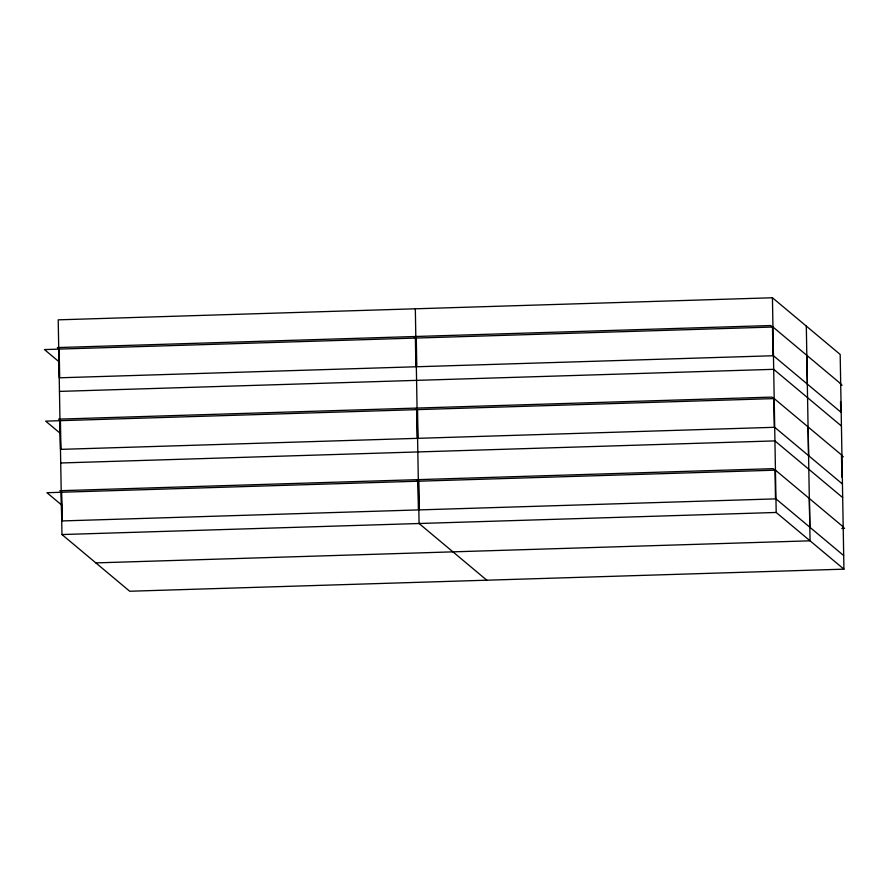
<?xml version="1.0" encoding="UTF-8"?>
<svg xmlns="http://www.w3.org/2000/svg" width="889" height="889" viewBox="0 0 889 889"><rect width="100%" height="100%" fill="white"/><g stroke="black" fill="none" stroke-linecap="round" stroke-linejoin="round"><path stroke-width="1.33" d="M772.441 297.759L58.218 319.84L61.963 534.545L129.705 591.241L843.928 569.16L840.183 354.455L772.441 297.759L776.186 512.464L843.928 569.16M59.174 349.088L415.385 338.076L415.885 366.779L59.685 377.792L59.174 349.088L57.374 347.577L413.574 336.564L415.385 338.076M416.285 338.053L772.497 327.041L772.997 355.744L416.797 366.757L416.285 338.053L414.474 336.531L770.685 325.53L772.497 327.041M59.463 391.404L773.686 369.324L841.427 426.02M60.43 420.664L416.63 409.651L417.13 438.355L60.93 449.367L60.43 420.664L58.618 419.141L414.819 408.129L416.63 409.651M417.541 409.618L773.741 398.605L774.241 427.309L418.041 438.321L417.541 409.618L415.73 408.107L771.93 397.094L773.741 398.605M60.719 462.98L774.93 440.9L842.683 497.596M61.674 492.228L417.886 481.216L418.386 509.919L62.174 520.932L61.674 492.228L59.863 490.717L416.074 479.704L417.886 481.216M418.786 481.193L774.997 470.181L775.497 498.885L419.286 509.897L418.786 481.193L416.974 479.671L773.186 468.659L774.997 470.181M61.963 534.545L776.186 512.464M841.783 528.477L844.55 528.399L842.739 526.877M95.834 562.893L810.057 540.812L806.312 326.107M773.008 327.052L840.638 383.659M840.238 383.737L842.05 385.259M773.508 355.778L841.138 412.374M774.252 398.616L841.883 455.224M843.305 456.824L841.494 455.312L841.872 477.182M774.752 427.342L842.383 483.949M775.508 470.192L843.139 526.788M776.008 498.918L843.639 555.514M486.816 580.206L419.075 523.51L415.33 308.794M59.219 361.934L44.45 349.577L58.785 349.133L59.285 377.858M60.463 433.499L45.695 421.142L60.03 420.697L60.53 449.423M61.719 505.074L46.95 492.717L61.285 492.273L61.786 520.998M840.55 401.506L840.738 412.44M806.879 355.4L807.379 384.126M808.123 426.964L808.623 455.69M809.379 498.54L809.879 527.266"/></g></svg>
